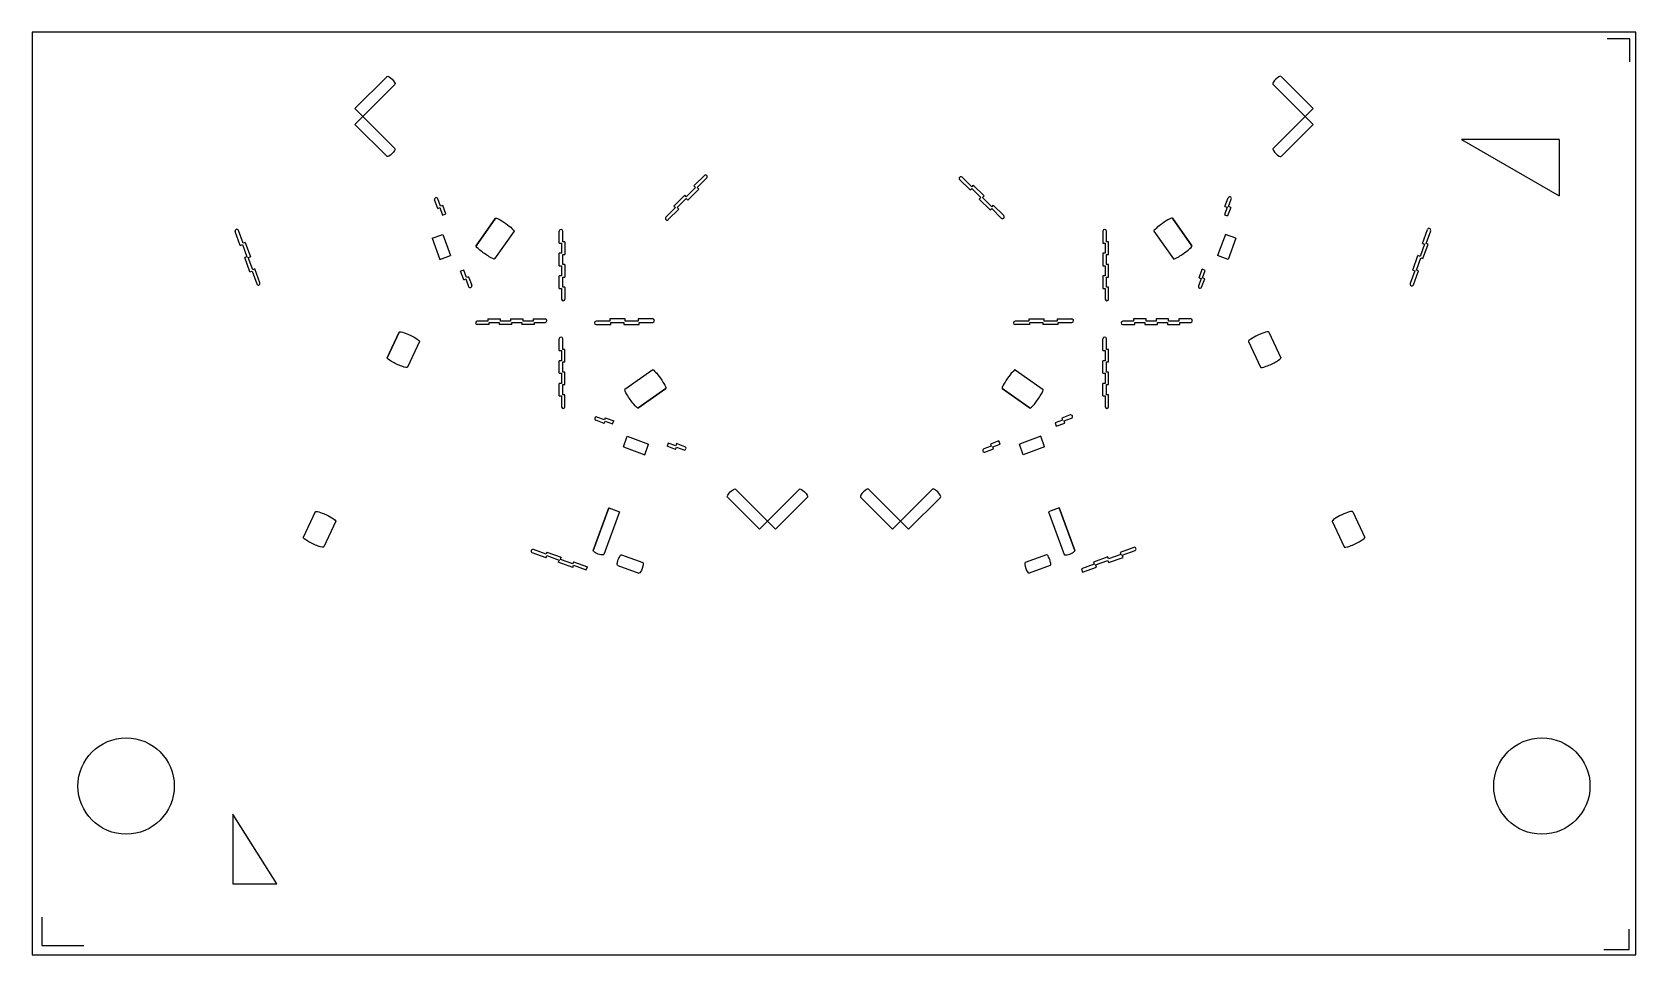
# Model space of a CAD drawing. Header units: millimetres. Extents: x 0.4 to 28.7, y -15.5 to 17.5.
# Drawn here: x 0.38 to 28.7, y -15.48 to 0.8 of the extents above; entities that cross this region are included whole.
import ezdxf

# ---------------------------------------------------------------- set-up
doc = ezdxf.new("R2010")
doc.units = ezdxf.units.MM
doc.layers.add('CUT_JOINTS', color=1, linetype='Continuous')

msp = doc.modelspace()

# ---------------------------------------------------------------- linework, layer by layer
at = {"layer": 'CUT_JOINTS'}
for p, q in [((28.593, 0.687), (28.193, 0.687)), ((28.593, 0.281), (28.593, 0.687)), ((27.344, -1.089), (25.622, -1.089)), ((25.622, -1.089), (27.344, -2.089)), ((27.344, -1.089), (27.344, -2.089)), ((17.191, -2.089), (17, -1.898)), ((7.543, -2.308), (7.488, -2.158)), ((17.353, -2.252), (17.537, -2.435)), ((21.444, -2.274), (21.499, -2.124)), ((21.545, -2.29), (21.49, -2.44)), ((4.055, -2.96), (3.966, -2.716)), ((24.931, -2.926), (25.02, -2.682)), ((24.94, -3.195), (25.032, -2.942)), ((4.402, -3.622), (4.314, -3.377)), ((20.986, -3.533), (21.04, -3.383)), ((24.76, -3.396), (24.853, -3.142)), ((8.088, -3.515), (8.143, -3.665)), ((24.772, -3.656), (24.861, -3.411)), ((11.743, -6.561), (11.593, -6.506)), ((11.909, -6.515), (11.758, -6.46)), ((19.375, -8.458), (19.121, -8.551)), ((19.835, -8.291), (19.591, -8.38)), ((9.926, -8.645), (9.672, -8.552)), ((3.924, -13), (3.924, -14.229)), ((4.702, -14.229), (3.924, -13)), ((3.924, -14.229), (4.702, -14.229)), ((0.551, -14.817), (0.551, -15.316)), ((28.58, -15.388), (28.58, -15.027)), ((0.551, -15.316), (1.291, -15.316)), ((28.133, -15.388), (28.58, -15.388))]:
    msp.add_line(p, q, dxfattribs=at)
at = {"layer": 'CUT_JOINTS', "linetype": 'Continuous', "lineweight": 25}
for p, q in [((6.647, 0.022), (6.081, -0.544)), ((22.434, 0.022), (23, -0.544)), ((6.788, -0.12), (6.222, -0.685)), ((22.293, -0.12), (22.858, -0.685)), ((6.081, -0.544), (6.222, -0.685)), ((23, -0.544), (22.858, -0.685)), ((6.081, -0.827), (6.222, -0.685)), ((6.081, -0.827), (6.647, -1.392)), ((6.222, -0.685), (6.788, -1.251)), ((22.858, -0.685), (22.293, -1.251)), ((23, -0.827), (22.434, -1.392)), ((22.434, -1.392), (23, -0.827)), ((23, -0.827), (22.858, -0.685)), ((12.095, -1.941), (11.932, -2.103)), ((11.961, -2.16), (12.151, -1.969)), ((12.067, -1.912), (12.251, -1.728)), ((12.067, -1.912), (12.095, -1.941)), ((12.123, -1.941), (12.293, -1.771)), ((12.151, -1.969), (12.123, -1.941)), ((16.943, -1.983), (16.759, -1.799)), ((16.972, -1.926), (16.802, -1.757)), ((16.943, -1.983), (16.972, -1.955)), ((17, -1.898), (16.972, -1.926)), ((16.972, -1.955), (17.134, -2.117)), ((7.592, -2.269), (7.544, -2.137)), ((7.63, -2.255), (7.592, -2.269)), ((7.685, -2.406), (7.63, -2.255)), ((11.713, -2.266), (11.904, -2.075)), ((11.713, -2.266), (11.741, -2.294)), ((11.77, -2.294), (11.932, -2.131)), ((11.932, -2.103), (11.904, -2.075)), ((11.932, -2.131), (11.961, -2.16)), ((17.134, -2.117), (17.106, -2.145)), ((17.297, -2.336), (17.106, -2.145)), ((17.162, -2.117), (17.191, -2.089)), ((17.325, -2.28), (17.162, -2.117)), ((17.353, -2.252), (17.325, -2.28)), ((21.507, -2.276), (21.555, -2.144)), ((7.543, -2.308), (7.58, -2.295)), ((7.58, -2.295), (7.628, -2.426)), ((7.628, -2.426), (7.685, -2.406)), ((8.563, -2.48), (8.219, -2.971)), ((8.219, -2.971), (8.563, -2.48)), ((11.741, -2.294), (11.572, -2.464)), ((11.614, -2.506), (11.798, -2.322)), ((11.798, -2.322), (11.77, -2.294)), ((17.297, -2.336), (17.325, -2.308)), ((17.325, -2.308), (17.495, -2.478)), ((20.518, -2.48), (20.862, -2.971)), ((20.862, -2.971), (20.518, -2.48)), ((21.482, -2.288), (21.434, -2.419)), ((21.434, -2.419), (21.49, -2.44)), ((21.444, -2.274), (21.482, -2.288)), ((21.545, -2.29), (21.507, -2.276)), ((4.105, -2.921), (4.023, -2.696)), ((7.442, -2.835), (7.63, -2.766)), ((7.63, -2.766), (7.766, -3.142)), ((8.89, -2.709), (8.546, -3.201)), ((8.89, -2.709), (8.546, -3.201)), ((9.69, -2.919), (9.69, -2.709)), ((9.75, -2.899), (9.75, -2.709)), ((19.29, -2.709), (19.29, -2.919)), ((19.35, -2.899), (19.35, -2.709)), ((20.19, -2.709), (20.534, -3.201)), ((20.19, -2.709), (20.534, -3.201)), ((21.451, -2.766), (21.314, -3.142)), ((21.639, -2.835), (21.451, -2.766)), ((24.995, -2.928), (25.077, -2.702)), ((4.055, -2.96), (4.093, -2.947)), ((4.093, -2.947), (4.172, -3.163)), ((4.142, -2.907), (4.105, -2.921)), ((4.142, -2.907), (4.235, -3.161)), ((7.442, -2.835), (7.578, -3.211)), ((7.442, -2.835), (7.578, -3.211)), ((9.69, -2.919), (9.73, -2.919)), ((9.73, -3.099), (9.69, -3.099)), ((9.69, -3.319), (9.69, -3.099)), ((9.73, -2.919), (9.73, -3.099)), ((9.79, -2.899), (9.75, -2.899)), ((9.79, -2.899), (9.79, -3.119)), ((19.29, -2.919), (19.33, -2.919)), ((19.33, -3.099), (19.29, -3.099)), ((19.29, -3.099), (19.29, -3.319)), ((19.33, -2.919), (19.33, -3.099)), ((19.39, -2.899), (19.35, -2.899)), ((19.39, -3.119), (19.39, -2.899)), ((21.639, -2.835), (21.502, -3.211)), ((24.969, -2.94), (24.89, -3.156)), ((24.931, -2.926), (24.969, -2.94)), ((25.032, -2.942), (24.995, -2.928)), ((4.172, -3.163), (4.134, -3.176)), ((4.226, -3.43), (4.134, -3.176)), ((4.197, -3.175), (4.235, -3.161)), ((4.276, -3.391), (4.197, -3.175)), ((4.314, -3.377), (4.276, -3.391)), ((7.578, -3.211), (7.766, -3.142)), ((8.003, -3.397), (7.946, -3.417)), ((8.051, -3.528), (8.003, -3.397)), ((9.69, -3.319), (9.73, -3.319)), ((9.73, -3.319), (9.73, -3.499)), ((9.75, -3.299), (9.75, -3.119)), ((9.75, -3.119), (9.79, -3.119)), ((9.79, -3.299), (9.75, -3.299)), ((9.79, -3.299), (9.79, -3.519)), ((19.29, -3.319), (19.33, -3.319)), ((19.33, -3.319), (19.33, -3.499)), ((19.35, -3.299), (19.35, -3.119)), ((19.35, -3.119), (19.39, -3.119)), ((19.39, -3.299), (19.35, -3.299)), ((19.39, -3.519), (19.39, -3.299)), ((21.097, -3.403), (21.04, -3.383)), ((21.502, -3.211), (21.314, -3.142)), ((24.76, -3.396), (24.798, -3.41)), ((24.824, -3.398), (24.902, -3.182)), ((24.861, -3.411), (24.824, -3.398)), ((24.89, -3.156), (24.853, -3.142)), ((24.902, -3.182), (24.94, -3.195)), ((4.226, -3.43), (4.264, -3.417)), ((4.264, -3.417), (4.346, -3.642)), ((8.001, -3.567), (7.946, -3.417)), ((8.001, -3.567), (8.039, -3.554)), ((8.039, -3.554), (8.086, -3.685)), ((8.088, -3.515), (8.051, -3.528)), ((9.73, -3.499), (9.69, -3.499)), ((9.69, -3.719), (9.69, -3.499)), ((9.75, -3.699), (9.75, -3.519)), ((9.75, -3.519), (9.79, -3.519)), ((19.33, -3.499), (19.29, -3.499)), ((19.29, -3.499), (19.29, -3.719)), ((19.35, -3.699), (19.35, -3.519)), ((19.35, -3.519), (19.39, -3.519)), ((21.023, -3.547), (20.975, -3.679)), ((20.986, -3.533), (21.023, -3.547)), ((21.032, -3.699), (21.087, -3.549)), ((21.049, -3.535), (21.097, -3.403)), ((21.087, -3.549), (21.049, -3.535)), ((24.798, -3.41), (24.716, -3.635)), ((9.69, -3.719), (9.73, -3.719)), ((9.73, -3.719), (9.73, -3.909)), ((9.79, -3.699), (9.75, -3.699)), ((9.79, -3.699), (9.79, -3.909)), ((19.29, -3.719), (19.33, -3.719)), ((19.33, -3.719), (19.33, -3.909)), ((19.39, -3.699), (19.35, -3.699)), ((19.39, -3.909), (19.39, -3.699)), ((6.86, -4.49), (6.648, -4.943)), ((6.648, -4.943), (6.86, -4.49)), ((8.43, -4.299), (8.24, -4.299)), ((8.45, -4.359), (8.24, -4.359)), ((8.43, -4.259), (8.43, -4.299)), ((8.43, -4.259), (8.65, -4.259)), ((8.45, -4.359), (8.45, -4.319)), ((8.45, -4.319), (8.63, -4.319)), ((8.63, -4.319), (8.63, -4.359)), ((8.85, -4.359), (8.63, -4.359)), ((8.65, -4.299), (8.65, -4.259)), ((8.83, -4.299), (8.65, -4.299)), ((8.83, -4.259), (8.83, -4.299)), ((8.83, -4.259), (9.05, -4.259)), ((8.85, -4.359), (8.85, -4.319)), ((8.85, -4.319), (9.03, -4.319)), ((9.03, -4.319), (9.03, -4.359)), ((9.25, -4.359), (9.03, -4.359)), ((9.05, -4.299), (9.05, -4.259)), ((9.23, -4.299), (9.05, -4.299)), ((9.23, -4.259), (9.23, -4.299)), ((9.23, -4.259), (9.44, -4.259)), ((9.25, -4.359), (9.25, -4.319)), ((9.25, -4.319), (9.44, -4.319)), ((10.58, -4.299), (10.34, -4.299)), ((10.34, -4.359), (10.6, -4.359)), ((10.85, -4.259), (10.58, -4.259)), ((10.58, -4.259), (10.58, -4.299)), ((10.6, -4.359), (10.6, -4.319)), ((10.6, -4.319), (10.83, -4.319)), ((10.83, -4.319), (10.83, -4.359)), ((10.83, -4.359), (11.1, -4.359)), ((10.85, -4.299), (10.85, -4.259)), ((11.08, -4.299), (10.85, -4.299)), ((11.34, -4.259), (11.08, -4.259)), ((11.08, -4.259), (11.08, -4.299)), ((11.1, -4.359), (11.1, -4.319)), ((11.1, -4.319), (11.34, -4.319)), ((17.981, -4.299), (17.74, -4.299)), ((18.001, -4.359), (17.74, -4.359)), ((17.981, -4.259), (18.25, -4.259)), ((17.981, -4.259), (17.981, -4.299)), ((18.001, -4.359), (18.001, -4.319)), ((18.001, -4.319), (18.23, -4.319)), ((18.23, -4.319), (18.23, -4.359)), ((18.5, -4.359), (18.23, -4.359)), ((18.25, -4.299), (18.25, -4.259)), ((18.48, -4.299), (18.25, -4.299)), ((18.48, -4.259), (18.74, -4.259)), ((18.48, -4.259), (18.48, -4.299)), ((18.5, -4.319), (18.74, -4.319)), ((18.5, -4.359), (18.5, -4.319)), ((19.83, -4.299), (19.64, -4.299)), ((19.64, -4.359), (19.85, -4.359)), ((19.83, -4.259), (19.83, -4.299)), ((20.05, -4.259), (19.83, -4.259)), ((19.85, -4.359), (19.85, -4.319)), ((19.85, -4.319), (20.03, -4.319)), ((20.03, -4.319), (20.03, -4.359)), ((20.03, -4.359), (20.25, -4.359)), ((20.05, -4.299), (20.05, -4.259)), ((20.23, -4.299), (20.05, -4.299)), ((20.23, -4.259), (20.23, -4.299)), ((20.45, -4.259), (20.23, -4.259)), ((20.25, -4.359), (20.25, -4.319)), ((20.25, -4.319), (20.43, -4.319)), ((20.43, -4.319), (20.43, -4.359)), ((20.43, -4.359), (20.65, -4.359)), ((20.45, -4.299), (20.45, -4.259)), ((20.63, -4.299), (20.45, -4.299)), ((20.63, -4.259), (20.63, -4.299)), ((20.84, -4.259), (20.63, -4.259)), ((20.65, -4.359), (20.65, -4.319)), ((20.65, -4.319), (20.84, -4.319)), ((22.221, -4.49), (22.432, -4.943)), ((7.222, -4.659), (7.011, -5.112)), ((9.69, -4.819), (9.69, -4.609)), ((9.75, -4.799), (9.75, -4.609)), ((9.79, -4.799), (9.75, -4.799)), ((9.79, -5.019), (9.79, -4.799)), ((19.29, -4.819), (19.29, -4.609)), ((19.35, -4.799), (19.35, -4.609)), ((19.39, -4.799), (19.35, -4.799)), ((19.39, -5.019), (19.39, -4.799)), ((21.859, -4.659), (22.07, -5.112)), ((21.859, -4.659), (22.07, -5.112)), ((9.69, -4.819), (9.73, -4.819)), ((9.73, -4.999), (9.69, -4.999)), ((9.69, -5.219), (9.69, -4.999)), ((9.73, -4.819), (9.73, -4.999)), ((9.75, -5.199), (9.75, -5.019)), ((9.75, -5.019), (9.79, -5.019)), ((19.29, -4.819), (19.33, -4.819)), ((19.33, -4.999), (19.29, -4.999)), ((19.29, -5.219), (19.29, -4.999)), ((19.33, -4.819), (19.33, -4.999)), ((19.35, -5.199), (19.35, -5.019)), ((19.35, -5.019), (19.39, -5.019)), ((9.69, -5.219), (9.73, -5.219)), ((9.73, -5.219), (9.73, -5.399)), ((9.79, -5.199), (9.75, -5.199)), ((9.79, -5.419), (9.79, -5.199)), ((11.34, -5.159), (10.849, -5.503)), ((11.34, -5.159), (10.849, -5.503)), ((17.74, -5.159), (18.232, -5.503)), ((19.29, -5.219), (19.33, -5.219)), ((19.33, -5.219), (19.33, -5.399)), ((19.39, -5.199), (19.35, -5.199)), ((19.39, -5.419), (19.39, -5.199)), ((9.73, -5.399), (9.69, -5.399)), ((9.69, -5.619), (9.69, -5.399)), ((9.69, -5.619), (9.73, -5.619)), ((9.73, -5.619), (9.73, -5.809)), ((9.75, -5.419), (9.79, -5.419)), ((9.75, -5.599), (9.75, -5.419)), ((9.79, -5.599), (9.75, -5.599)), ((9.79, -5.809), (9.79, -5.599)), ((11.57, -5.487), (11.078, -5.831)), ((11.078, -5.831), (11.57, -5.487)), ((17.511, -5.487), (18.002, -5.831)), ((18.011, -5.837), (17.511, -5.487)), ((19.33, -5.399), (19.29, -5.399)), ((19.29, -5.619), (19.29, -5.399)), ((19.29, -5.619), (19.33, -5.619)), ((19.33, -5.619), (19.33, -5.809)), ((19.35, -5.599), (19.35, -5.419)), ((19.35, -5.419), (19.39, -5.419)), ((19.39, -5.599), (19.35, -5.599)), ((19.39, -5.809), (19.39, -5.599)), ((10.484, -6.102), (10.333, -6.048)), ((10.485, -6.039), (10.354, -5.991)), ((10.484, -6.102), (10.497, -6.065)), ((10.499, -6.002), (10.485, -6.039)), ((10.497, -6.065), (10.629, -6.113)), ((10.499, -6.002), (10.65, -6.056)), ((10.629, -6.113), (10.65, -6.056)), ((18.576, -6.046), (18.445, -6.094)), ((18.445, -6.094), (18.465, -6.15)), ((18.465, -6.15), (18.616, -6.096)), ((18.713, -5.954), (18.563, -6.008)), ((18.563, -6.008), (18.576, -6.046)), ((18.602, -6.058), (18.734, -6.01)), ((18.616, -6.096), (18.602, -6.058)), ((10.822, -6.518), (10.89, -6.33)), ((10.89, -6.33), (11.266, -6.467)), ((11.198, -6.655), (11.266, -6.467)), ((11.613, -6.45), (11.593, -6.506)), ((11.745, -6.497), (11.613, -6.45)), ((11.758, -6.46), (11.745, -6.497)), ((17.317, -6.504), (17.186, -6.552)), ((17.454, -6.412), (17.304, -6.467)), ((17.304, -6.467), (17.317, -6.504)), ((17.343, -6.516), (17.474, -6.468)), ((17.474, -6.468), (17.454, -6.412)), ((18.19, -6.33), (17.814, -6.467)), ((17.883, -6.655), (17.814, -6.467)), ((18.259, -6.518), (18.19, -6.33)), ((10.822, -6.518), (11.198, -6.655)), ((11.743, -6.561), (11.757, -6.523)), ((11.757, -6.523), (11.888, -6.571)), ((17.206, -6.609), (17.357, -6.554)), ((17.357, -6.554), (17.343, -6.516)), ((18.259, -6.518), (17.883, -6.655)), ((13.364, -7.827), (12.799, -7.261)), ((13.93, -7.261), (13.364, -7.827)), ((15.151, -7.261), (15.716, -7.827)), ((15.716, -7.827), (16.282, -7.261)), ((10.563, -7.595), (10.29, -8.346)), ((10.29, -8.346), (10.563, -7.595)), ((10.563, -7.595), (10.751, -7.663)), ((12.657, -7.403), (13.223, -7.968)), ((12.657, -7.403), (13.223, -7.968)), ((14.071, -7.403), (13.506, -7.968)), ((15.009, -7.403), (15.575, -7.968)), ((16.424, -7.403), (15.858, -7.968)), ((16.424, -7.403), (15.858, -7.968)), ((18.517, -7.595), (18.33, -7.663)), ((18.517, -7.595), (18.791, -8.346)), ((18.791, -8.346), (18.517, -7.595)), ((5.38, -7.662), (5.169, -8.115)), ((5.743, -7.831), (5.532, -8.284)), ((5.743, -7.831), (5.532, -8.284)), ((10.751, -7.663), (10.478, -8.415)), ((13.223, -7.968), (13.364, -7.827)), ((13.364, -7.827), (13.506, -7.968)), ((15.716, -7.827), (15.575, -7.968)), ((15.858, -7.968), (15.716, -7.827)), ((18.33, -7.663), (18.603, -8.415)), ((18.33, -7.663), (18.603, -8.415)), ((23.338, -7.831), (23.549, -8.284)), ((23.338, -7.831), (23.549, -8.284)), ((23.7, -7.662), (23.912, -8.115)), ((9.456, -8.474), (9.211, -8.385)), ((9.457, -8.411), (9.232, -8.328)), ((9.456, -8.474), (9.469, -8.436)), ((9.471, -8.373), (9.457, -8.411)), ((9.469, -8.436), (9.685, -8.515)), ((9.471, -8.373), (9.725, -8.465)), ((9.711, -8.503), (9.725, -8.465)), ((10.789, -8.422), (11.165, -8.558)), ((18.292, -8.422), (17.916, -8.558)), ((19.388, -8.496), (19.375, -8.458)), ((19.604, -8.417), (19.388, -8.496)), ((19.39, -8.559), (19.644, -8.467)), ((19.591, -8.38), (19.604, -8.417)), ((19.63, -8.429), (19.856, -8.347)), ((19.644, -8.467), (19.63, -8.429)), ((9.685, -8.515), (9.672, -8.552)), ((9.927, -8.582), (9.711, -8.503)), ((9.926, -8.645), (9.939, -8.607)), ((9.941, -8.544), (9.927, -8.582)), ((9.939, -8.607), (10.165, -8.689)), ((9.941, -8.544), (10.185, -8.633)), ((10.165, -8.689), (10.185, -8.633)), ((10.721, -8.61), (11.096, -8.746)), ((18.36, -8.61), (17.984, -8.746)), ((18.36, -8.61), (17.984, -8.746)), ((19.135, -8.588), (18.909, -8.671)), ((18.909, -8.671), (18.93, -8.727)), ((18.93, -8.727), (19.174, -8.638)), ((19.121, -8.551), (19.135, -8.588)), ((19.16, -8.6), (19.376, -8.522)), ((19.174, -8.638), (19.16, -8.6)), ((19.376, -8.522), (19.39, -8.559))]:
    msp.add_line(p, q, dxfattribs=at)
at = {"layer": 'CUT_JOINTS'}
msp.add_lwpolyline([(0.379, -15.484), (28.701, -15.484), (28.701, 0.804), (0.379, 0.804)], close=True, dxfattribs=at)
for centre in [(2.04, -12.503), (27.04, -12.503)]:
    msp.add_circle(centre, 0.85, dxfattribs=at)
for centre, start, end in [((12.272, -1.749), 315, 135), ((16.781, -1.778), 45, 225), ((7.516, -2.148), 20, 200), ((21.527, -2.134), 340, 160), ((11.593, -2.485), 135, 315), ((17.516, -2.457), 225, 45), ((3.995, -2.706), 20, 200), ((9.72, -2.709), 0, 180), ((19.32, -2.709), 360, 180), ((25.048, -2.692), 340, 160), ((4.374, -3.632), 200, 20), ((8.115, -3.675), 200, 20), ((21.004, -3.689), 160, 340), ((24.744, -3.645), 160, 340), ((9.76, -3.909), 180, 0), ((19.36, -3.909), 180, 0), ((8.24, -4.329), 90, 270), ((9.44, -4.289), 270, 90), ((10.34, -4.329), 90, 270), ((11.34, -4.289), 270, 90), ((17.74, -4.329), 90, 270), ((18.74, -4.289), 270, 90), ((19.64, -4.329), 90, 270), ((20.84, -4.289), 270, 90), ((9.72, -4.609), 360, 180), ((19.32, -4.609), 360, 180), ((9.76, -5.809), 180, 0), ((19.36, -5.809), 180, 0), ((10.344, -6.019), 70, 250), ((18.723, -5.982), 290, 110), ((11.898, -6.543), 250, 70), ((17.196, -6.58), 110, 290), ((9.222, -8.357), 70, 250), ((19.845, -8.319), 290, 110)]:
    msp.add_arc(centre, 0.03, start, end, dxfattribs=at)
at = {"layer": 'CUT_JOINTS', "extrusion": (0, 0, -1)}
for centre, major_axis, ratio, start_param, end_param in [((6.717, -0.049), (0.0707, -0.0707), 0.30407, 3.141593, 6.283185), ((6.717, -1.322), (-0.0707, -0.0707), 0.281547, 3.141593, 6.283185), ((8.727, -2.595), (0.164, -0.115), 0.13494, 3.141593, 6.283185), ((8.382, -3.086), (0.164, -0.115), 0.117438, 0, 3.141593), ((7.041, -4.575), (0.181, -0.085), 0.157014, 3.141593, 6.283185), ((6.83, -5.028), (0.181, -0.085), 0.156891, 0, 3.141593), ((11.455, -5.323), (0.115, -0.164), 0.138504, 3.141593, 6.283185), ((10.964, -5.667), (0.115, -0.164), 0.131466, 0, 3.141593), ((12.728, -7.332), (-0.0707, -0.0707), 0.265277, 0, 3.141593), ((14.001, -7.332), (0.0707, -0.0707), 0.287295, 3.141593, 6.283185), ((5.562, -7.747), (0.181, -0.085), 0.162306, 3.141593, 6.283185), ((5.35, -8.2), (0.181, -0.085), 0.162684, 0, 3.141593), ((10.384, -8.381), (0.094, -0.0342), 0.297015, 0, 3.141593), ((10.755, -8.516), (-0.0342, -0.094), 0.265138, 0, 3.141593), ((11.131, -8.652), (-0.0342, -0.094), 0.261851, 3.141593, 6.283185)]:
    msp.add_ellipse(centre, major_axis=major_axis, ratio=ratio, start_param=start_param, end_param=end_param, dxfattribs=at)
at = {"layer": 'CUT_JOINTS'}
for centre, major_axis, ratio, start_param, end_param in [((22.363, -0.049), (-0.0707, -0.0707), 0.30407, 3.141593, 6.283185), ((22.363, -1.322), (0.0707, -0.0707), 0.281547, 3.141593, 6.283185), ((20.354, -2.595), (-0.164, -0.115), 0.13494, 3.141593, 6.283185), ((20.698, -3.086), (-0.164, -0.115), 0.117438, 0, 3.141593), ((22.04, -4.575), (-0.181, -0.085), 0.157014, 3.141593, 6.283185), ((22.251, -5.028), (-0.181, -0.085), 0.156891, 0, 3.141593), ((17.626, -5.323), (-0.115, -0.164), 0.138504, 3.141593, 6.283185), ((18.117, -5.667), (-0.115, -0.164), 0.131466, 0, 3.141593), ((15.08, -7.332), (-0.0707, -0.0707), 0.287295, 3.141593, 6.283185), ((16.353, -7.332), (0.0707, -0.0707), 0.265277, 0, 3.141593), ((23.519, -7.747), (-0.181, -0.085), 0.162306, 3.141593, 6.283185), ((23.73, -8.2), (-0.181, -0.085), 0.162684, 0, 3.141593), ((18.326, -8.516), (0.0342, -0.094), 0.265138, 0, 3.141593), ((18.697, -8.381), (-0.094, -0.0342), 0.297015, 0, 3.141593), ((17.95, -8.652), (0.0342, -0.094), 0.261851, 3.141593, 6.283185)]:
    msp.add_ellipse(centre, major_axis=major_axis, ratio=ratio, start_param=start_param, end_param=end_param, dxfattribs=at)

doc.saveas('drawing.dxf')
